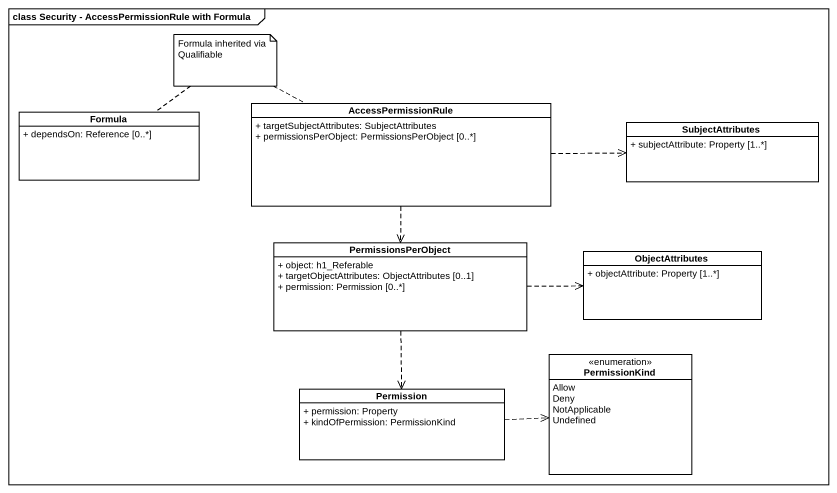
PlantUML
@startuml
mainframe class Security - AccessPermissionRule with Formula
hide circle
hide empty members
skinparam classAttributeIconSize 0
class Formula {
  + dependsOn: Reference [0..*]
}
class AccessPermissionRule {
  + targetSubjectAttributes: SubjectAttributes
  + permissionsPerObject: PermissionsPerObject [0..*]
}
class SubjectAttributes {
  + subjectAttribute: Property [1..*]
}
class PermissionsPerObject {
  + object: h1_Referable
  + targetObjectAttributes: ObjectAttributes [0..1]
  + permission: Permission [0..*]
}
class ObjectAttributes {
  + objectAttribute: Property [1..*]
}
enum PermissionKind {
  Allow
  Deny
  NotApplicable
  Undefined
}
class Permission {
  + permission: Property
  + kindOfPermission: PermissionKind
}
AccessPermissionRule .right.> SubjectAttributes
AccessPermissionRule ..> PermissionsPerObject
PermissionsPerObject .right.> ObjectAttributes
PermissionsPerObject ..> Permission
Permission .right.> PermissionKind
note as N1
  Formula inherited via Qualifiable
end note
N1 .. Formula
N1 .. AccessPermissionRule
@enduml
